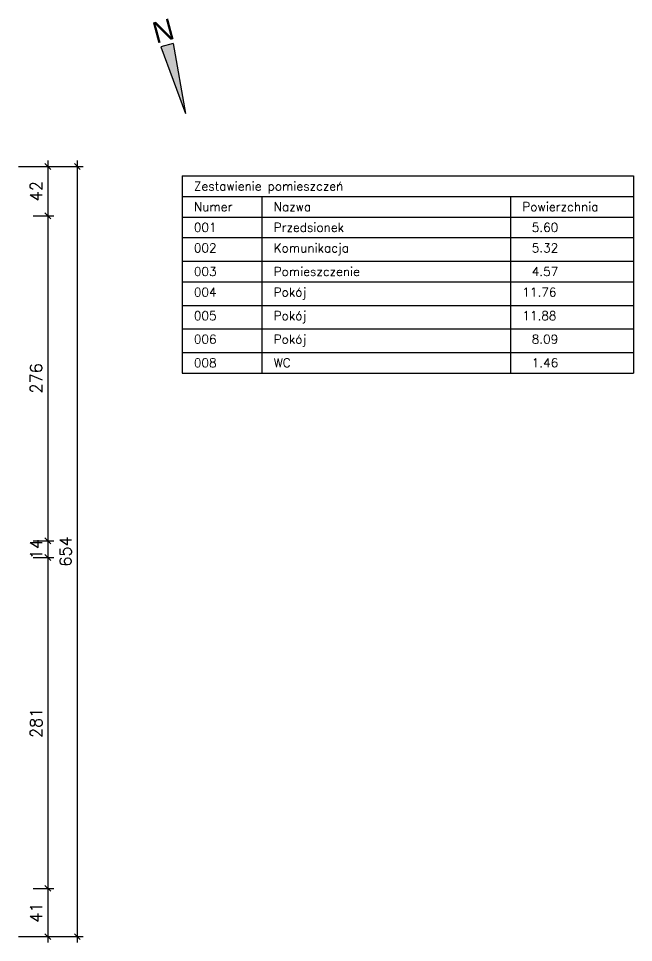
# Model space of a CAD drawing. Header units: centimetres. Extents: x -278 to 5400, y -923 to 511.
# Drawn here: x 4877 to 5400, y -298 to 487 of the extents above; entities that cross this region are included whole.
import ezdxf
from ezdxf.enums import TextEntityAlignment as Align

# ---------------------------------------------------------------- set-up
doc = ezdxf.new("R2010")
doc.units = ezdxf.units.CM
doc.header["$LTSCALE"] = 0.1
for name, color, linetype, lineweight in [('2DA_DIM_5', 7, 'Continuous', 5), ('2DA_POMIESZCZENIA', 7, 'Continuous', 25), ('CP_LEGEND', 161, 'Continuous', 25)]:
    doc.layers.add(name, color=color, linetype=linetype, lineweight=lineweight)
doc.styles.add('CP_ISOTXT', font='cp_isocp.shx')
doc.styles.add('CP_TXT', font='ROMANS.SHX')
doc.dimstyles.new('CP_ADIM_CM_CM_50', dxfattribs={"dimscale": 5, "dimtxt": 3, "dimasz": 1.5, "dimexe": 1.5, "dimexo": 0, "dimgap": 1.5, "dimtad": 1, "dimtxsty": 'CP_TXT', "dimblk": 'OBLIQUE', "dimcen": 2.5, "dimdle": 1.5, "dimadec": 0, "dimazin": 0, "dimtfac": 1, "dimtix": 1, "dimtmove": 2, "dimatfit": 3, "dimfxl": 1, "dimtvp": 1.5, "dimarcsym": 0})

# ---------------------------------------------------------------- blocks, each defined once
blk = doc.blocks.new('_Oblique')
at = {"color": 0, "linetype": 'ByBlock', "lineweight": -2}
blk.add_line((-0.5, -0.5), (0.5, 0.5), dxfattribs=at)
blk = doc.blocks.new('*D613')
at = {"layer": '2DA_DIM_5', "color": 0, "lineweight": -2}
for p, q in [((4902.24, 361), (4932.24, 361)), ((4927.24, 366), (4927.24, -298)), ((4902.24, -293), (4932.24, -293))]:
    blk.add_line(p, q, dxfattribs=at)
at = {"layer": 'Defpoints', "color": 0}
for p in [(4902.24, 361), (4902.24, -293), (4927.24, -293)]:
    blk.add_point(p, dxfattribs=at)
at = {"layer": '2DA_DIM_5', "color": 0, "lineweight": -2, "xscale": 5, "yscale": 5, "zscale": 5}
for p, rotation in [((4927.24, 361), 90), ((4927.24, -293), 270)]:
    blk.add_blockref('_Oblique', p, dxfattribs=dict(at, rotation=rotation))
at = {"layer": '2DA_DIM_5', "color": 0, "insert": (4917.24, 34), "char_height": 10, "attachment_point": 5, "rotation": 90, "style": 'CP_TXT'}
blk.add_mtext('654', dxfattribs=at)
blk = doc.blocks.new('*D614')
at = {"layer": '2DA_DIM_5', "color": 0, "lineweight": -2}
for p, q in [((4877.24, 361), (4907.24, 361)), ((4902.24, 366), (4902.24, 314)), ((4889.74, 319), (4907.24, 319))]:
    blk.add_line(p, q, dxfattribs=at)
at = {"layer": 'Defpoints', "color": 0}
for p in [(4877.24, 361), (4889.74, 319), (4902.24, 319)]:
    blk.add_point(p, dxfattribs=at)
at = {"layer": '2DA_DIM_5', "color": 0, "lineweight": -2, "xscale": 5, "yscale": 5, "zscale": 5}
for p, rotation in [((4902.24, 361), 90), ((4902.24, 319), 270)]:
    blk.add_blockref('_Oblique', p, dxfattribs=dict(at, rotation=rotation))
at = {"layer": '2DA_DIM_5', "color": 0, "insert": (4892.24, 340), "char_height": 10, "attachment_point": 5, "rotation": 90, "style": 'CP_TXT'}
blk.add_mtext('42', dxfattribs=at)
blk = doc.blocks.new('*D615')
at = {"layer": '2DA_DIM_5', "color": 0, "lineweight": -2}
for p, q in [((4902.24, 324), (4902.24, 38)), ((4889.74, 319), (4907.24, 319)), ((4889.74, 43), (4907.24, 43))]:
    blk.add_line(p, q, dxfattribs=at)
at = {"layer": 'Defpoints', "color": 0}
for p in [(4889.74, 319), (4889.74, 43), (4902.24, 43)]:
    blk.add_point(p, dxfattribs=at)
at = {"layer": '2DA_DIM_5', "color": 0, "lineweight": -2, "xscale": 5, "yscale": 5, "zscale": 5}
for p, rotation in [((4902.24, 319), 90), ((4902.24, 43), 270)]:
    blk.add_blockref('_Oblique', p, dxfattribs=dict(at, rotation=rotation))
at = {"layer": '2DA_DIM_5', "color": 0, "insert": (4892.24, 181), "char_height": 10, "attachment_point": 5, "rotation": 90, "style": 'CP_TXT'}
blk.add_mtext('276', dxfattribs=at)
blk = doc.blocks.new('*D616')
at = {"layer": '2DA_DIM_5', "color": 0, "lineweight": -2}
for p, q in [((4902.24, 48), (4902.24, 24)), ((4889.74, 43), (4907.24, 43)), ((4889.74, 29), (4907.24, 29))]:
    blk.add_line(p, q, dxfattribs=at)
at = {"layer": 'Defpoints', "color": 0}
for p in [(4889.74, 43), (4889.74, 29), (4902.24, 29)]:
    blk.add_point(p, dxfattribs=at)
at = {"layer": '2DA_DIM_5', "color": 0, "lineweight": -2, "xscale": 5, "yscale": 5, "zscale": 5}
for p, rotation in [((4902.24, 43), 270), ((4902.24, 29), 90)]:
    blk.add_blockref('_Oblique', p, dxfattribs=dict(at, rotation=rotation))
at = {"layer": '2DA_DIM_5', "color": 0, "insert": (4892.24, 36), "char_height": 10, "attachment_point": 5, "rotation": 90, "style": 'CP_TXT'}
blk.add_mtext('14', dxfattribs=at)
blk = doc.blocks.new('*D617')
at = {"layer": '2DA_DIM_5', "color": 0, "lineweight": -2}
for p, q in [((4902.24, 34), (4902.24, -257)), ((4889.74, 29), (4907.24, 29)), ((4889.74, -252), (4907.24, -252))]:
    blk.add_line(p, q, dxfattribs=at)
at = {"layer": 'Defpoints', "color": 0}
for p in [(4889.74, 29), (4889.74, -252), (4902.24, -252)]:
    blk.add_point(p, dxfattribs=at)
at = {"layer": '2DA_DIM_5', "color": 0, "lineweight": -2, "xscale": 5, "yscale": 5, "zscale": 5}
for p, rotation in [((4902.24, 29), 90), ((4902.24, -252), 270)]:
    blk.add_blockref('_Oblique', p, dxfattribs=dict(at, rotation=rotation))
at = {"layer": '2DA_DIM_5', "color": 0, "insert": (4892.24, -111.5), "char_height": 10, "attachment_point": 5, "rotation": 90, "style": 'CP_TXT'}
blk.add_mtext('281', dxfattribs=at)
blk = doc.blocks.new('*D618')
at = {"layer": '2DA_DIM_5', "color": 0, "lineweight": -2}
for p, q in [((4902.24, -247), (4902.24, -298)), ((4889.74, -252), (4907.24, -252)), ((4877.24, -293), (4907.24, -293))]:
    blk.add_line(p, q, dxfattribs=at)
at = {"layer": 'Defpoints', "color": 0}
for p in [(4889.74, -252), (4877.24, -293), (4902.24, -293)]:
    blk.add_point(p, dxfattribs=at)
at = {"layer": '2DA_DIM_5', "color": 0, "lineweight": -2, "xscale": 5, "yscale": 5, "zscale": 5}
for p, rotation in [((4902.24, -252), 90), ((4902.24, -293), 270)]:
    blk.add_blockref('_Oblique', p, dxfattribs=dict(at, rotation=rotation))
at = {"layer": '2DA_DIM_5', "color": 0, "insert": (4892.24, -272.5), "char_height": 10, "attachment_point": 5, "rotation": 90, "style": 'CP_TXT'}
blk.add_mtext('41', dxfattribs=at)
blk = doc.blocks.new('2da_kier04')
blk.add_hatch(color=256).paths.add_polyline_path([(0, 0.682), (-0.091, -0.318), (0.091, -0.318)])
for p, q in [((-0.091, -0.318), (0, 0.682)), ((0.091, -0.318), (0, 0.682)), ((-0.091, -0.318), (0.091, -0.318))]:
    blk.add_line(p, q)
at = {"style": 'CP_ISOTXT'}
blk.add_text('N', height=0.3, dxfattribs=at).set_placement((0, -0.53), align=Align.MIDDLE)

msp = doc.modelspace()

# ---------------------------------------------------------------- linework, layer by layer
at = {"layer": 'CP_LEGEND'}
for p, q in [((5016.243, 353), (5399.743, 353)), ((5016.243, 353), (5016.243, 185.5)), ((5399.743, 353), (5399.743, 185.5)), ((5016.243, 335.5), (5399.743, 335.5)), ((5084.056, 335.5), (5084.056, 185.5)), ((5295.306, 335.5), (5295.306, 185.5)), ((5016.243, 318), (5399.743, 318)), ((5016.243, 300.5), (5399.743, 300.5)), ((5016.243, 280.5), (5399.743, 280.5)), ((5016.243, 263), (5399.743, 263)), ((5016.243, 243), (5399.743, 243)), ((5016.243, 223), (5399.743, 223)), ((5016.243, 203), (5399.743, 203)), ((5016.243, 185.5), (5399.743, 185.5))]:
    msp.add_line(p, q, dxfattribs=at)

# ---------------------------------------------------------------- block references
at = {"layer": '2DA_POMIESZCZENIA', "xscale": 60.00000000000001, "yscale": 60, "zscale": 60, "rotation": 194.9999999999999}
msp.add_blockref('2da_kier04', (5008.449, 445.434), dxfattribs=at)

# ---------------------------------------------------------------- texts
at = {"layer": 'CP_LEGEND', "style": 'CP_TXT'}
for s, p in [('Zestawienie pomieszczeń', (5026.243, 340.5)), ('Numer', (5026.243, 323)), ('Nazwa', (5094.056, 323)), ('Powierzchnia', (5305.306, 323))]:
    msp.add_text(s, height=7.5, dxfattribs=at).set_placement(p)
at = {"layer": 'CP_LEGEND', "char_height": 7.5, "attachment_point": 1, "style": 'CP_TXT'}
for s, insert, width in [('001', (5026.243, 313), 47.8125), ('Przedsionek', (5094.056, 313), 191.25), ('5.60', (5313.306, 313), 47.8125), ('002', (5026.243, 295.5), 47.8125), ('Komunikacja', (5094.056, 295.5), 191.25), ('5.32', (5313.306, 295.5), 47.8125), ('003', (5026.243, 275.5), 47.8125), ('Pomieszczenie', (5094.056, 275.5), 191.25), ('4.57', (5313.306, 275.5), 47.8125), ('004', (5026.243, 258), 47.8125), ('Pokój', (5094.056, 258), 191.25), ('11.76', (5305.306, 258), 47.8125), ('005', (5026.243, 238), 47.8125), ('Pokój', (5094.056, 238), 191.25), ('11.88', (5305.306, 238), 47.8125), ('006', (5026.243, 218), 47.8125), ('Pokój', (5094.056, 218), 191.25), ('8.09', (5313.306, 218), 47.8125), ('008', (5026.243, 198), 47.8125), ('WC', (5094.056, 198), 191.25), ('1.46', (5313.306, 198), 47.8125)]:
    msp.add_mtext(s, dxfattribs=dict(at, insert=insert, width=width))

# ---------------------------------------------------------------- dimensions: what is measured, and where the dimension line sits
at = {"layer": '2DA_DIM_5'}
for base, p1, p2, text, picture, middle in [((4902.243, 319), (4877.243, 361), (4889.743, 319), '42', '*D614', (4892.243, 340)), ((4927.243, -293), (4902.243, 361), (4902.243, -293), '654', '*D613', (4917.243, 34)), ((4902.243, 43), (4889.743, 319), (4889.743, 43), '276', '*D615', (4892.243, 181)), ((4902.243, 29), (4889.743, 43), (4889.743, 29), '14', '*D616', (4892.243, 36)), ((4902.243, -252), (4889.743, 29), (4889.743, -252), '281', '*D617', (4892.243, -111.5)), ((4902.243, -293), (4889.743, -252), (4877.243, -293), '41', '*D618', (4892.243, -272.5))]:
    dim = msp.add_linear_dim(base=base, p1=p1, p2=p2, angle=90, text=text, dimstyle='CP_ADIM_CM_CM_50', override={"dimtxt": 2, "dimasz": 1, "dimexe": 1, "dimgap": 1, "dimdle": 1, "dimtvp": 1}, dxfattribs=at)
    dim.commit()
    dim.dimension.update_dxf_attribs({"geometry": picture, "text_midpoint": middle})

doc.saveas('drawing.dxf')
